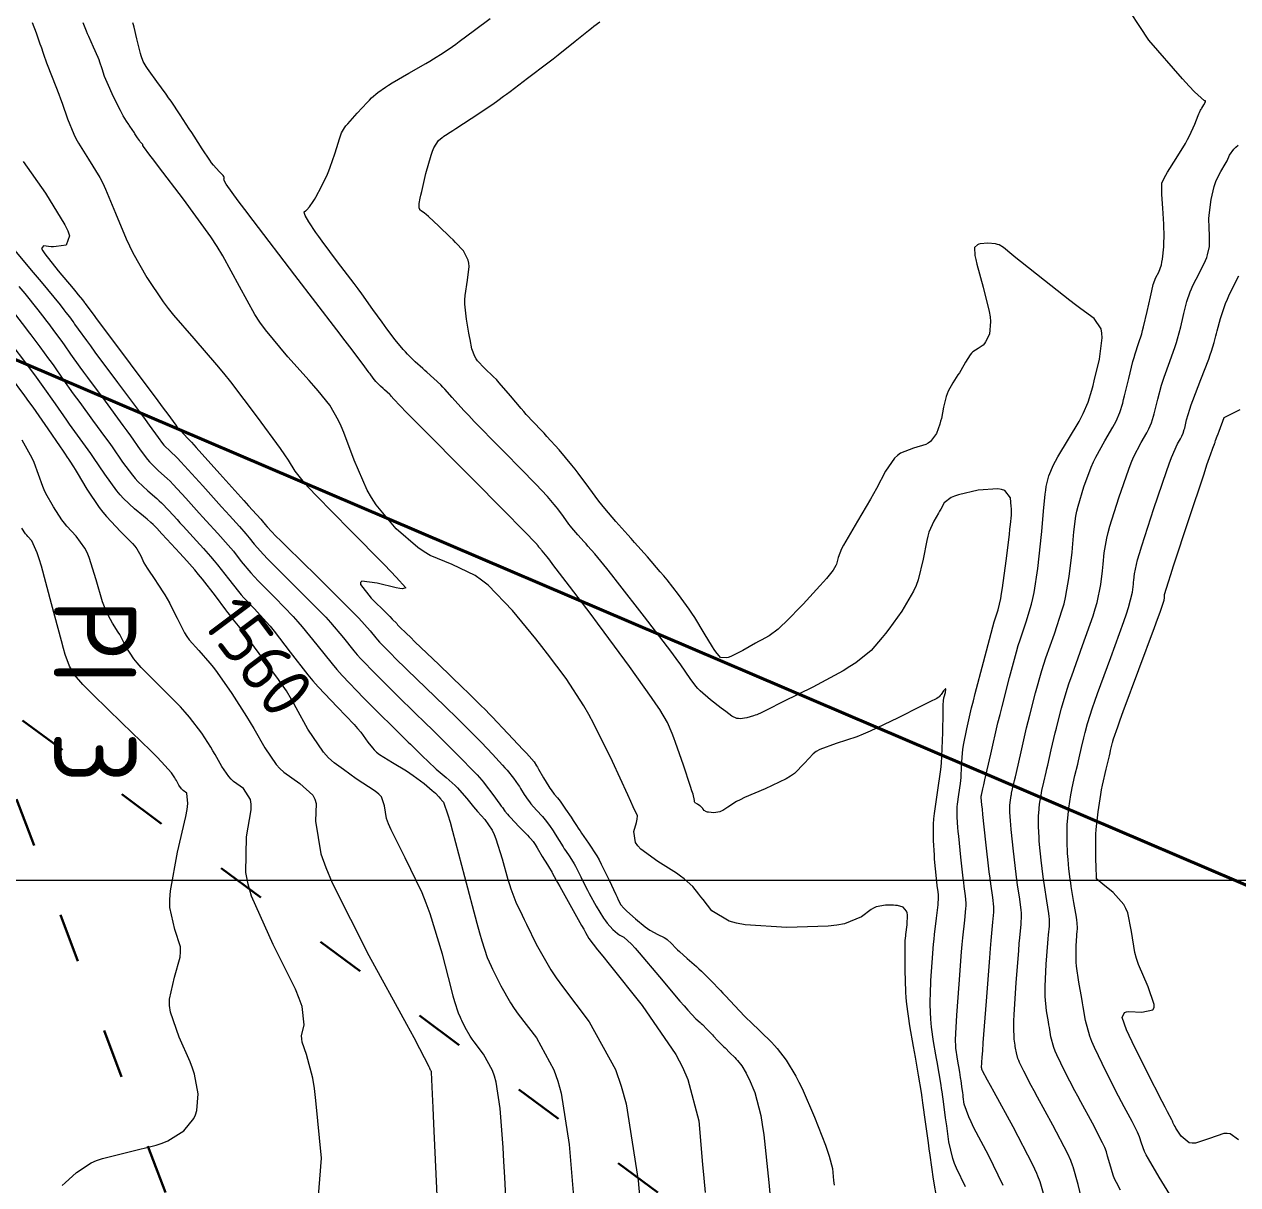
# Model space of a CAD drawing. Header units: millimetres. Extents: x 837475 to 838477, y 1189012 to 1191015.
# Drawn here: x 837530.6 to 837618.9, y 1190391.7 to 1190476.2 of the extents above; entities that cross this region are included whole.
import ezdxf

# ---------------------------------------------------------------- set-up
doc = ezdxf.new("R2010")
doc.units = ezdxf.units.MM
doc.header["$LTSCALE"] = 0.3
doc.linetypes.add('ACAD_ISO03W100', pattern=[30, 12, -18])
doc.layers.add('COORD', color=253, linetype='Continuous', lineweight=20)
doc.layers.add('CORREDORVIA', color=94, linetype='Continuous', lineweight=40)
for name, color, linetype, lineweight, true_color in [('COTAS 10', 7, 'Continuous', 9, 0x6e3e2d), ('COTAS INT', 7, 'Continuous', 5, 0x9fa19f), ('Linea_Tendencia', 7, 'ACAD_ISO03W100', 30, 0xef3939), ('PI', 7, 'Continuous', 50, 0xef3939)]:
    doc.layers.add(name, color=color, linetype=linetype, lineweight=lineweight, true_color=true_color)
doc.styles.get("Standard").update_dxf_attribs({"font": 'isocp2.shx', "bigfont": '@extfont2.shx'})

msp = doc.modelspace()

# ---------------------------------------------------------------- linework, layer by layer
at = {"layer": 'COORD'}
msp.add_line((837476.514, 1190413.872), (838476.514, 1190413.872), dxfattribs=at)
at = {"layer": 'CORREDORVIA'}
msp.add_lwpolyline([(837918.48, 1189883.493), (837925.042, 1189453.383), (837902.497, 1189217.712), (837593.191, 1189234.399), (837666.017, 1189670.117), (837623.316, 1189818.024), (837548.503, 1190011.455), (837506.88, 1190461.595), (837936.282, 1190278.252), (837938.054, 1190355.403), (837933.054, 1190517.446), (837913.685, 1190646.739), (837916.913, 1190801.892), (837910.676, 1191000.965), (838213.029, 1190992.912), (838237.174, 1190821.339), (838237.001, 1190602.875), (838240.031, 1190437.198), (838238.102, 1190145.726), (838184.199, 1189898.277), (837758.842, 1190109.914), (837918.48, 1189883.493)], dxfattribs=at)
at = {"layer": 'COTAS 10'}
for points in [[(837607.529, 1190390.706), (837607.295, 1190391.729), (837606.927, 1190393.019), (837606.911, 1190393.059), (837606.745, 1190393.468), (837606.528, 1190393.957), (837605.453, 1190396.057), (837604.334, 1190398.093), (837604.089, 1190398.543), (837603.873, 1190398.943), (837603.325, 1190399.975), (837603.022, 1190400.609), (837602.959, 1190400.759), (837602.906, 1190400.898), (837602.792, 1190401.305), (837602.733, 1190401.66), (837602.715, 1190401.766), (837602.696, 1190401.875), (837602.621, 1190402.299), (837602.597, 1190403.201), (837602.61, 1190403.613), (837602.632, 1190404.094), (837602.782, 1190406.416), (837602.962, 1190408.76), (837603.003, 1190409.255), (837603.039, 1190409.685), (837603.138, 1190410.68), (837603.168, 1190411.299), (837603.16, 1190411.491), (837603.146, 1190411.691), (837603.04, 1190412.489), (837602.879, 1190413.546), (837602.831, 1190413.91), (837602.781, 1190414.304), (837602.588, 1190415.988), (837602.422, 1190417.569), (837602.389, 1190417.899), (837602.363, 1190418.183), (837602.314, 1190418.82), (837602.314, 1190419.156), (837602.324, 1190419.344), (837602.36, 1190419.689), (837602.413, 1190420.029), (837602.429, 1190420.121), (837602.447, 1190420.212), (837602.518, 1190420.53), (837602.659, 1190421.131), (837602.72, 1190421.4), (837602.792, 1190421.712), (837603.131, 1190423.212), (837603.537, 1190424.959), (837603.65, 1190425.429), (837603.764, 1190425.892), (837604.177, 1190427.512), (837604.642, 1190429.133), (837604.788, 1190429.596), (837604.942, 1190430.066), (837605.56, 1190431.814), (837606.133, 1190433.541), (837606.258, 1190433.997), (837606.368, 1190434.443), (837606.644, 1190435.974), (837606.805, 1190437.365), (837606.842, 1190437.723), (837606.875, 1190438.068), (837606.97, 1190439.217), (837607.127, 1190440.373), (837607.2, 1190440.724), (837607.286, 1190441.088), (837607.701, 1190442.512), (837608.238, 1190443.943), (837608.4, 1190444.311), (837608.567, 1190444.666), (837609.222, 1190445.85), (837609.812, 1190446.837), (837609.94, 1190447.069), (837610.052, 1190447.283), (837610.326, 1190447.908), (837610.53, 1190448.596), (837610.597, 1190448.849), (837610.669, 1190449.13), (837610.968, 1190450.374), (837611.278, 1190451.633), (837611.356, 1190451.922), (837611.432, 1190452.187), (837611.678, 1190452.931), (837611.913, 1190453.642), (837611.981, 1190453.886), (837612.051, 1190454.149), (837612.313, 1190455.27), (837612.546, 1190456.332), (837612.597, 1190456.559), (837612.641, 1190456.756), (837612.755, 1190457.224), (837612.86, 1190457.531), (837612.901, 1190457.626), (837612.946, 1190457.727), (837613.148, 1190458.126), (837613.347, 1190458.668), (837613.389, 1190458.859), (837613.426, 1190459.066), (837613.513, 1190459.961), (837613.536, 1190461.007), (837613.532, 1190461.31), (837613.524, 1190461.618), (837613.458, 1190462.78), (837613.389, 1190463.789), (837613.379, 1190464), (837613.373, 1190464.183), (837613.385, 1190464.599), (837613.566, 1190465.012), (837613.666, 1190465.192), (837613.789, 1190465.4), (837614.414, 1190466.392), (837615.09, 1190467.493), (837615.245, 1190467.77), (837615.387, 1190468.036), (837615.78, 1190468.896), (837616.027, 1190469.527), (837616.076, 1190469.649), (837616.116, 1190469.748), (837616.191, 1190469.912), (837616.242, 1190469.979), (837616.267, 1190470.017), (837616.297, 1190470.063), (837616.445, 1190470.299), (837616.558, 1190470.522), (837616.567, 1190470.56), (837616.564, 1190470.588), (837616.473, 1190470.602), (837615.758, 1190471.245), (837615.363, 1190471.669), (837614.883, 1190472.199), (837612.439, 1190475.003), (837610.425, 1190478.088)], [(837531.166, 1190476.297), (837531.442, 1190475.531), (837531.722, 1190474.745), (837531.779, 1190474.582), (837531.828, 1190474.442), (837531.928, 1190474.134), (837532.059, 1190473.76), (837532.127, 1190473.579), (837532.209, 1190473.365), (837532.619, 1190472.311), (837533.093, 1190471.071), (837533.215, 1190470.74), (837533.333, 1190470.414), (837533.727, 1190469.279), (837534.188, 1190468.159), (837534.348, 1190467.843), (837534.522, 1190467.524), (837535.268, 1190466.348), (837536.077, 1190465.018), (837536.291, 1190464.601), (837536.501, 1190464.163), (837537.223, 1190462.408), (837537.995, 1190460.54), (837538.236, 1190460.03), (837538.49, 1190459.525), (837539.506, 1190457.729), (837540.694, 1190455.969), (837541.057, 1190455.486), (837541.433, 1190455.005), (837542.915, 1190453.286), (837544.583, 1190451.372), (837545.077, 1190450.769), (837545.585, 1190450.134), (837547.536, 1190447.574), (837549.199, 1190445.288), (837549.525, 1190444.825), (837549.794, 1190444.436), (837550.279, 1190443.644), (837550.96, 1190442.796), (837551.352, 1190442.371), (837551.832, 1190441.863), (837554.299, 1190439.345), (837556.771, 1190436.842), (837557.254, 1190436.345), (837557.649, 1190435.933), (837558.347, 1190435.152), (837558.108, 1190435.068), (837557.911, 1190435.095), (837557.658, 1190435.144), (837556.274, 1190435.502), (837555.14, 1190435.638), (837555.044, 1190435.546), (837555.043, 1190435.398), (837555.827, 1190434.396), (837556.965, 1190433.281), (837557.188, 1190433.062), (837557.37, 1190432.881), (837557.691, 1190432.549), (837557.759, 1190432.464), (837557.781, 1190432.439), (837557.805, 1190432.413), (837557.901, 1190432.313), (837558.403, 1190431.827), (837558.682, 1190431.558), (837559.021, 1190431.231), (837560.754, 1190429.563), (837562.509, 1190427.873), (837562.862, 1190427.532), (837563.158, 1190427.246), (837563.748, 1190426.671), (837564.191, 1190426.214), (837564.393, 1190426.003), (837564.631, 1190425.754), (837565.777, 1190424.549), (837566.905, 1190423.353), (837567.131, 1190423.11), (837567.319, 1190422.906), (837567.689, 1190422.487), (837567.871, 1190422.206), (837567.941, 1190422.09), (837568.021, 1190421.956), (837568.381, 1190421.33), (837568.753, 1190420.7), (837568.84, 1190420.564), (837568.921, 1190420.443), (837569.153, 1190420.143), (837569.395, 1190419.856), (837569.481, 1190419.744), (837569.575, 1190419.617), (837569.986, 1190419.04), (837570.383, 1190418.461), (837570.469, 1190418.334), (837570.545, 1190418.22), (837570.733, 1190417.927), (837570.948, 1190417.598), (837571.041, 1190417.461), (837571.148, 1190417.304), (837571.655, 1190416.573), (837572.251, 1190415.636), (837572.414, 1190415.35), (837572.577, 1190415.052), (837573.157, 1190413.877), (837573.635, 1190412.842), (837573.734, 1190412.632), (837573.818, 1190412.455), (837573.998, 1190412.09), (837574.212, 1190411.84), (837574.317, 1190411.736), (837574.442, 1190411.616), (837575.06, 1190411.053), (837575.765, 1190410.478), (837575.945, 1190410.349), (837576.118, 1190410.235), (837576.69, 1190409.932), (837577.165, 1190409.7), (837577.278, 1190409.63), (837577.381, 1190409.557), (837577.687, 1190409.271), (837578.016, 1190408.919), (837578.135, 1190408.805), (837578.266, 1190408.683), (837578.84, 1190408.18), (837579.5, 1190407.597), (837579.686, 1190407.424), (837579.873, 1190407.246), (837580.557, 1190406.563), (837581.246, 1190405.846), (837581.435, 1190405.646), (837581.625, 1190405.446), (837582.304, 1190404.721), (837583.006, 1190403.99), (837583.209, 1190403.787), (837583.417, 1190403.583), (837584.199, 1190402.842), (837584.973, 1190402.074), (837585.175, 1190401.853), (837585.373, 1190401.628), (837586.043, 1190400.783), (837586.745, 1190399.615), (837586.963, 1190399.187), (837587.191, 1190398.712), (837588.097, 1190396.616), (837588.888, 1190394.587), (837589.043, 1190394.155), (837589.17, 1190393.779), (837589.397, 1190392.889), (837589.488, 1190392.029), (837589.529, 1190391.671)], [(837565.795, 1190387.267), (837565.551, 1190392.263), (837565.488, 1190393.4), (837565.427, 1190394.431), (837565.224, 1190397.267), (837564.922, 1190399.175), (837564.798, 1190399.622), (837564.657, 1190400.033), (837564.004, 1190401.221), (837563.334, 1190402.099), (837563.183, 1190402.314), (837563.047, 1190402.518), (837562.68, 1190403.152), (837562.439, 1190403.652), (837562.382, 1190403.77), (837562.33, 1190403.879), (837562.18, 1190404.203), (837561.927, 1190405.022), (837561.81, 1190405.443), (837561.673, 1190405.949), (837561.012, 1190408.481), (837560.116, 1190411.433), (837559.832, 1190412.203), (837559.531, 1190412.954), (837558.314, 1190415.496), (837557.281, 1190417.543), (837557.096, 1190417.982), (837556.955, 1190418.366), (837556.811, 1190419.287), (837556.581, 1190419.929), (837556.386, 1190420.136), (837556.133, 1190420.356), (837554.744, 1190421.256), (837553.816, 1190421.92), (837553.131, 1190422.409), (837552.737, 1190422.787), (837552.366, 1190423.191), (837551.218, 1190424.866), (837550.372, 1190426.414), (837550.191, 1190426.738), (837550.034, 1190427.017), (837549.661, 1190427.647), (837549.224, 1190428.269), (837549.026, 1190428.542), (837548.795, 1190428.859), (837547.683, 1190430.372), (837546.589, 1190431.844), (837546.369, 1190432.136), (837546.185, 1190432.377), (837545.82, 1190432.832), (837545.538, 1190433.175), (837545.406, 1190433.346), (837545.251, 1190433.55), (837544.499, 1190434.563), (837543.552, 1190435.789), (837543.275, 1190436.128), (837542.991, 1190436.466), (837542.414, 1190437.118), (837541.911, 1190437.686), (837540.971, 1190438.703), (837540.607, 1190439.093), (837540.236, 1190439.486), (837540.054, 1190439.667), (837540.007, 1190439.714), (837539.96, 1190439.759), (837539.802, 1190439.907), (837539.527, 1190440.142), (837539.407, 1190440.241), (837539.268, 1190440.355), (837538.607, 1190440.89), (837537.798, 1190441.662), (837537.566, 1190441.925), (837537.33, 1190442.209), (837536.446, 1190443.413), (837535.618, 1190444.626), (837535.416, 1190444.916), (837535.227, 1190445.185), (837534.643, 1190445.992), (837534.061, 1190446.793), (837533.872, 1190447.059), (837533.671, 1190447.344), (837532.847, 1190448.535), (837531.959, 1190449.808), (837531.718, 1190450.145), (837531.48, 1190450.475), (837530.635, 1190451.614), (837529.775, 1190452.744)]]:
    msp.add_lwpolyline(points, dxfattribs=at)
at = {"layer": 'COTAS INT'}
for points in [[(837597.022, 1190390.571), (837596.764, 1190392.116), (837596.515, 1190393.861), (837596.451, 1190394.317), (837596.39, 1190394.763), (837596.188, 1190396.277), (837595.995, 1190397.677), (837595.94, 1190398.051), (837595.884, 1190398.418), (837595.675, 1190399.693), (837595.447, 1190400.995), (837595.379, 1190401.379), (837595.309, 1190401.773), (837595.04, 1190403.281), (837594.814, 1190404.861), (837594.771, 1190405.301), (837594.737, 1190405.741), (837594.686, 1190407.338), (837594.691, 1190408.638), (837594.692, 1190408.891), (837594.694, 1190409.098), (837594.698, 1190409.459), (837594.724, 1190409.676), (837594.738, 1190409.791), (837594.756, 1190409.93), (837594.847, 1190410.635), (837594.868, 1190411.355), (837594.843, 1190411.504), (837594.803, 1190411.632), (837594.546, 1190411.913), (837594.137, 1190412.021), (837594.002, 1190412.041), (837593.858, 1190412.055), (837593.257, 1190412.068), (837592.589, 1190411.926), (837592.402, 1190411.843), (837592.214, 1190411.74), (837591.528, 1190411.211), (837590.272, 1190410.693), (837589.724, 1190410.598), (837589.089, 1190410.523), (837586.075, 1190410.427), (837583.06, 1190410.637), (837582.425, 1190410.756), (837581.877, 1190410.901), (837580.619, 1190411.641), (837579.986, 1190412.468), (837579.832, 1190412.667), (837579.687, 1190412.852), (837579.24, 1190413.416), (837578.614, 1190413.984), (837578.356, 1190414.173), (837578.062, 1190414.376), (837576.695, 1190415.224), (837575.451, 1190416.131), (837575.234, 1190416.371), (837575.073, 1190416.606), (837574.952, 1190417.417), (837575.138, 1190418.066), (837575.17, 1190418.199), (837575.194, 1190418.312), (837575.211, 1190418.552), (837574.91, 1190419.225), (837574.734, 1190419.611), (837574.517, 1190420.083), (837573.398, 1190422.51), (837572.04, 1190425.256), (837571.673, 1190425.928), (837571.31, 1190426.563), (837570.03, 1190428.541), (837568.667, 1190430.356), (837568.251, 1190430.888), (837567.818, 1190431.433), (837566.115, 1190433.51), (837564.341, 1190435.335), (837563.863, 1190435.721), (837563.391, 1190436.056), (837561.736, 1190436.838), (837560.124, 1190437.509), (837559.68, 1190437.775), (837559.236, 1190438.075), (837557.641, 1190439.447), (837556.207, 1190441.185), (837555.865, 1190441.716), (837555.547, 1190442.269), (837554.597, 1190444.443), (837553.841, 1190446.465), (837553.645, 1190446.922), (837553.454, 1190447.333), (837552.813, 1190448.444), (837551.977, 1190449.482), (837551.663, 1190449.847), (837551.314, 1190450.245), (837549.756, 1190451.964), (837548.13, 1190453.927), (837547.737, 1190454.48), (837547.37, 1190455.036), (837546.252, 1190457.079), (837545.047, 1190459.313), (837544.624, 1190459.99), (837544.162, 1190460.693), (837542.173, 1190463.445), (837540.363, 1190465.807), (837540.013, 1190466.264), (837539.73, 1190466.636), (837539.255, 1190467.27), (837539.223, 1190467.333), (837539.218, 1190467.346), (837539.216, 1190467.356), (837539.224, 1190467.375), (837539.222, 1190467.397), (837539.214, 1190467.409), (837539.202, 1190467.423), (837539.132, 1190467.495), (837539.029, 1190467.611), (837538.998, 1190467.652), (837538.964, 1190467.698), (837538.831, 1190467.897), (837538.642, 1190468.194), (837538.599, 1190468.26), (837538.438, 1190468.505), (837538.274, 1190468.748), (837538.229, 1190468.813), (837538.183, 1190468.878), (837538.02, 1190469.102), (837537.778, 1190469.509), (837537.684, 1190469.688), (837537.577, 1190469.896), (837537.089, 1190470.889), (837536.616, 1190471.918), (837536.517, 1190472.15), (837536.433, 1190472.358), (837536.246, 1190472.919), (837536.094, 1190473.41), (837536.031, 1190473.575), (837535.96, 1190473.752), (837535.627, 1190474.496), (837535.272, 1190475.271), (837535.186, 1190475.467), (837535.106, 1190475.655), (837534.862, 1190476.268)], [(837599.078, 1190391.562), (837598.431, 1190392.905), (837598.292, 1190393.264), (837598.172, 1190393.617), (837597.884, 1190394.844), (837597.721, 1190395.985), (837597.679, 1190396.284), (837597.639, 1190396.575), (837597.507, 1190397.565), (837597.381, 1190398.481), (837597.345, 1190398.725), (837597.308, 1190398.966), (837597.172, 1190399.8), (837597.023, 1190400.651), (837596.978, 1190400.902), (837596.932, 1190401.16), (837596.756, 1190402.146), (837596.608, 1190403.179), (837596.58, 1190403.467), (837596.558, 1190403.755), (837596.525, 1190404.799), (837596.547, 1190405.91), (837596.561, 1190406.24), (837596.577, 1190406.58), (837596.659, 1190407.889), (837596.77, 1190409.218), (837596.804, 1190409.571), (837596.84, 1190409.916), (837596.98, 1190411.109), (837597.092, 1190412.074), (837597.111, 1190412.277), (837597.123, 1190412.451), (837597.123, 1190412.844), (837597.075, 1190413.185), (837597.057, 1190413.326), (837597.038, 1190413.486), (837596.955, 1190414.234), (837596.866, 1190415.155), (837596.843, 1190415.425), (837596.822, 1190415.702), (837596.751, 1190416.755), (837596.758, 1190417.959), (837596.785, 1190418.33), (837596.822, 1190418.718), (837597.049, 1190420.256), (837597.29, 1190421.929), (837597.338, 1190422.401), (837597.376, 1190422.877), (837597.444, 1190424.632), (837597.457, 1190426.075), (837597.46, 1190426.355), (837597.464, 1190426.583), (837597.476, 1190426.976), (837597.506, 1190427.096), (837597.52, 1190427.151), (837597.537, 1190427.217), (837597.621, 1190427.535), (837597.661, 1190427.785), (837597.651, 1190427.807), (837597.631, 1190427.809), (837597.484, 1190427.645), (837597.31, 1190427.4), (837597.274, 1190427.35), (837597.244, 1190427.308), (837597.177, 1190427.222), (837597.129, 1190427.183), (837597.111, 1190427.171), (837597.09, 1190427.158), (837596.994, 1190427.107), (837596.487, 1190426.851), (837596.207, 1190426.709), (837595.866, 1190426.536), (837594.128, 1190425.655), (837592.147, 1190424.715), (837591.652, 1190424.505), (837591.18, 1190424.316), (837589.672, 1190423.815), (837588.493, 1190423.378), (837588.229, 1190423.23), (837587.992, 1190423.07), (837587.365, 1190422.395), (837586.653, 1190421.65), (837586.363, 1190421.446), (837586.033, 1190421.244), (837584.507, 1190420.522), (837583.002, 1190419.883), (837582.685, 1190419.734), (837582.411, 1190419.596), (837581.786, 1190419.195), (837581.421, 1190418.935), (837581.313, 1190418.886), (837581.201, 1190418.847), (837580.769, 1190418.788), (837580.388, 1190418.814), (837580.307, 1190418.829), (837580.238, 1190418.848), (837580.078, 1190418.941), (837579.998, 1190419.046), (837579.979, 1190419.071), (837579.96, 1190419.095), (837579.904, 1190419.166), (837579.824, 1190419.238), (837579.792, 1190419.262), (837579.755, 1190419.288), (837579.581, 1190419.395), (837579.424, 1190419.51), (837579.396, 1190419.54), (837579.376, 1190419.57), (837579.361, 1190419.673), (837579.256, 1190420.127), (837579.179, 1190420.379), (837579.082, 1190420.685), (837578.557, 1190422.245), (837577.979, 1190423.886), (837577.848, 1190424.244), (837577.73, 1190424.56), (837577.408, 1190425.353), (837576.837, 1190426.292), (837576.562, 1190426.7), (837576.236, 1190427.173), (837574.638, 1190429.415), (837572.795, 1190431.934), (837572.315, 1190432.581), (837571.848, 1190433.205), (837570.273, 1190435.279), (837569.062, 1190436.848), (837568.825, 1190437.154), (837568.631, 1190437.404), (837568.283, 1190437.845), (837568.216, 1190437.922), (837568.18, 1190437.962), (837568.118, 1190438.031), (837568.06, 1190438.098), (837568.044, 1190438.118), (837568.029, 1190438.137), (837567.976, 1190438.209), (837567.921, 1190438.284), (837567.905, 1190438.305), (837567.888, 1190438.326), (837567.82, 1190438.405), (837566.997, 1190439.242), (837566.503, 1190439.741), (837565.894, 1190440.356), (837562.734, 1190443.544), (837559.549, 1190446.762), (837558.924, 1190447.396), (837558.411, 1190447.92), (837557.489, 1190448.882), (837557.295, 1190449.105), (837557.242, 1190449.161), (837557.189, 1190449.216), (837556.999, 1190449.393), (837556.808, 1190449.559), (837556.7, 1190449.655), (837556.501, 1190449.834), (837556.297, 1190450.035), (837556.239, 1190450.097), (837556.181, 1190450.162), (837555.969, 1190450.42), (837555.747, 1190450.714), (837555.683, 1190450.801), (837555.617, 1190450.89), (837555.372, 1190451.235), (837554.437, 1190452.479), (837553.937, 1190453.135), (837553.332, 1190453.926), (837550.276, 1190457.912), (837547.234, 1190461.888), (837546.638, 1190462.674), (837546.149, 1190463.324), (837545.27, 1190464.531), (837545.139, 1190464.789), (837545.121, 1190464.84), (837545.111, 1190464.882), (837545.143, 1190464.962), (837545.137, 1190465.05), (837545.103, 1190465.097), (837545.055, 1190465.156), (837544.768, 1190465.45), (837544.351, 1190465.921), (837544.221, 1190466.091), (837544.085, 1190466.277), (837543.542, 1190467.089), (837542.942, 1190468.03), (837542.77, 1190468.297), (837542.595, 1190468.567), (837541.941, 1190469.566), (837541.271, 1190470.558), (837541.086, 1190470.824), (837540.901, 1190471.086), (837540.236, 1190472.001), (837539.678, 1190472.768), (837539.561, 1190472.936), (837539.46, 1190473.086), (837539.23, 1190473.468), (837539.085, 1190473.874), (837539.037, 1190474.039), (837538.986, 1190474.227), (837538.774, 1190475.095), (837538.572, 1190475.943), (837538.526, 1190476.119), (837538.486, 1190476.269)], [(837601.84, 1190391.656), (837600.757, 1190393.868), (837599.702, 1190395.86), (837599.494, 1190396.289), (837599.322, 1190396.663), (837599.003, 1190397.572), (837598.927, 1190398.109), (837598.907, 1190398.25), (837598.888, 1190398.387), (837598.826, 1190398.854), (837598.767, 1190399.285), (837598.75, 1190399.4), (837598.732, 1190399.513), (837598.668, 1190399.906), (837598.598, 1190400.306), (837598.577, 1190400.425), (837598.556, 1190400.546), (837598.473, 1190401.01), (837598.403, 1190401.497), (837598.39, 1190401.632), (837598.379, 1190401.768), (837598.364, 1190402.26), (837598.404, 1190403.182), (837598.429, 1190403.59), (837598.459, 1190404.063), (837598.62, 1190406.319), (837598.805, 1190408.666), (837598.85, 1190409.196), (837598.894, 1190409.674), (837599.033, 1190410.966), (837599.117, 1190411.816), (837599.127, 1190412.015), (837599.131, 1190412.198), (837599.095, 1190412.726), (837598.998, 1190413.416), (837598.962, 1190413.701), (837598.924, 1190414.026), (837598.754, 1190415.541), (837598.594, 1190417.073), (837598.561, 1190417.41), (837598.532, 1190417.709), (837598.47, 1190418.472), (837598.473, 1190419.039), (837598.486, 1190419.214), (837598.504, 1190419.396), (837598.61, 1190420.121), (837598.724, 1190420.908), (837598.746, 1190421.131), (837598.764, 1190421.355), (837598.797, 1190422.181), (837598.858, 1190423.107), (837598.895, 1190423.394), (837598.94, 1190423.694), (837599.174, 1190424.891), (837599.536, 1190426.415), (837599.662, 1190426.923), (837599.8, 1190427.467), (837600.389, 1190429.742), (837600.955, 1190431.857), (837601.078, 1190432.301), (837601.186, 1190432.683), (837601.457, 1190433.553), (837601.654, 1190434.385), (837601.716, 1190434.744), (837601.782, 1190435.159), (837602.046, 1190437.12), (837602.281, 1190439.042), (837602.327, 1190439.432), (837602.365, 1190439.76), (837602.436, 1190440.431), (837602.435, 1190440.79), (837602.427, 1190440.921), (837602.417, 1190441.066), (837602.353, 1190441.706), (837601.944, 1190442.234), (837601.716, 1190442.309), (837601.438, 1190442.353), (837600.02, 1190442.252), (837598.578, 1190441.927), (837598.285, 1190441.829), (837598.038, 1190441.728), (837597.529, 1190441.334), (837597.287, 1190440.876), (837597.208, 1190440.735), (837597.123, 1190440.587), (837596.776, 1190440.001), (837596.427, 1190439.197), (837596.342, 1190438.912), (837596.263, 1190438.6), (837596.017, 1190437.246), (837595.65, 1190435.735), (837595.493, 1190435.323), (837595.313, 1190434.914), (837594.461, 1190433.459), (837593.505, 1190432.146), (837593.258, 1190431.826), (837593.019, 1190431.525), (837592.22, 1190430.595), (837591.113, 1190429.696), (837590.681, 1190429.414), (837590.193, 1190429.118), (837587.977, 1190427.931), (837585.841, 1190426.869), (837585.405, 1190426.651), (837585.037, 1190426.468), (837584.265, 1190426.081), (837583.894, 1190425.918), (837583.778, 1190425.875), (837583.656, 1190425.833), (837583.167, 1190425.687), (837582.679, 1190425.622), (837582.557, 1190425.63), (837582.441, 1190425.649), (837582.07, 1190425.815), (837581.633, 1190426.143), (837581.475, 1190426.265), (837581.301, 1190426.401), (837580.539, 1190427.007), (837579.784, 1190427.666), (837579.615, 1190427.837), (837579.462, 1190428.002), (837579.056, 1190428.554), (837578.366, 1190429.558), (837578.035, 1190430.007), (837577.644, 1190430.532), (837575.727, 1190433.044), (837573.766, 1190435.571), (837573.347, 1190436.103), (837572.982, 1190436.564), (837572.112, 1190437.623), (837571.607, 1190438.191), (837571.473, 1190438.342), (837571.34, 1190438.491), (837570.879, 1190439.003), (837570.446, 1190439.508), (837570.33, 1190439.651), (837570.217, 1190439.796), (837569.823, 1190440.333), (837569.414, 1190440.89), (837569.29, 1190441.048), (837569.162, 1190441.207), (837568.662, 1190441.794), (837567.808, 1190442.706), (837567.457, 1190443.07), (837567.057, 1190443.481), (837565.196, 1190445.37), (837563.334, 1190447.268), (837562.933, 1190447.685), (837562.582, 1190448.056), (837561.728, 1190449.007), (837561.201, 1190449.613), (837561.056, 1190449.767), (837560.912, 1190449.915), (837560.395, 1190450.397), (837559.874, 1190450.851), (837559.727, 1190450.98), (837559.58, 1190451.111), (837559.037, 1190451.598), (837558.481, 1190452.147), (837558.324, 1190452.316), (837558.166, 1190452.493), (837557.588, 1190453.197), (837556.982, 1190453.996), (837556.808, 1190454.233), (837556.63, 1190454.477), (837555.961, 1190455.416), (837555.148, 1190456.546), (837554.878, 1190456.91), (837554.59, 1190457.297), (837553.388, 1190458.878), (837552.259, 1190460.376), (837552.016, 1190460.709), (837551.803, 1190461.008), (837551.285, 1190461.792), (837551.039, 1190462.241), (837550.998, 1190462.328), (837550.969, 1190462.399), (837550.959, 1190462.521), (837551.058, 1190462.588), (837551.096, 1190462.623), (837551.14, 1190462.667), (837551.339, 1190462.886), (837551.614, 1190463.274), (837551.706, 1190463.423), (837551.804, 1190463.591), (837552.216, 1190464.348), (837552.642, 1190465.247), (837552.749, 1190465.504), (837552.852, 1190465.764), (837553.185, 1190466.735), (837553.442, 1190467.576), (837553.497, 1190467.754), (837553.545, 1190467.909), (837553.662, 1190468.274), (837553.882, 1190468.621), (837553.995, 1190468.765), (837554.13, 1190468.929), (837554.809, 1190469.696), (837555.542, 1190470.476), (837555.712, 1190470.65), (837555.867, 1190470.805), (837556.308, 1190471.21), (837556.865, 1190471.597), (837557.094, 1190471.74), (837557.356, 1190471.899), (837558.569, 1190472.603), (837559.819, 1190473.319), (837560.103, 1190473.486), (837560.361, 1190473.64), (837561.069, 1190474.08), (837561.745, 1190474.547), (837561.982, 1190474.717), (837562.241, 1190474.906), (837563.359, 1190475.734), (837564.492, 1190476.585)], [(837604.997, 1190390.229), (837604.512, 1190391.929), (837604.353, 1190392.323), (837604.272, 1190392.522), (837603.985, 1190393.167), (837602.568, 1190395.935), (837601.18, 1190398.451), (837600.912, 1190398.937), (837600.695, 1190399.332), (837600.329, 1190399.997), (837600.299, 1190400.06), (837600.293, 1190400.075), (837600.288, 1190400.089), (837600.277, 1190400.129), (837600.271, 1190400.164), (837600.267, 1190400.186), (837600.26, 1190400.228), (837600.308, 1190400.997), (837600.341, 1190401.467), (837600.383, 1190402.047), (837600.605, 1190405.07), (837600.848, 1190408.233), (837600.903, 1190408.901), (837600.952, 1190409.48), (837601.085, 1190410.823), (837601.142, 1190411.557), (837601.144, 1190411.753), (837601.139, 1190411.944), (837601.067, 1190412.607), (837600.924, 1190413.614), (837600.873, 1190414.022), (837600.818, 1190414.487), (837600.577, 1190416.633), (837600.359, 1190418.66), (837600.317, 1190419.049), (837600.283, 1190419.365), (837600.229, 1190419.883), (837600.229, 1190419.916), (837600.23, 1190419.926), (837600.23, 1190419.935), (837600.234, 1190419.969), (837600.239, 1190420.003), (837600.241, 1190420.012), (837600.242, 1190420.021), (837600.25, 1190420.053), (837600.358, 1190420.531), (837600.424, 1190420.822), (837600.505, 1190421.182), (837600.927, 1190423.052), (837601.453, 1190425.318), (837601.6, 1190425.926), (837601.747, 1190426.526), (837602.283, 1190428.627), (837602.798, 1190430.495), (837602.933, 1190430.949), (837603.064, 1190431.375), (837603.508, 1190432.684), (837603.893, 1190433.963), (837603.987, 1190434.37), (837604.075, 1190434.801), (837604.345, 1190436.547), (837604.552, 1190438.343), (837604.6, 1190438.805), (837604.644, 1190439.251), (837604.766, 1190440.735), (837604.884, 1190441.971), (837604.924, 1190442.262), (837604.968, 1190442.53), (837605.156, 1190443.311), (837605.501, 1190444.104), (837605.645, 1190444.379), (837605.81, 1190444.679), (837606.578, 1190445.963), (837607.35, 1190447.253), (837607.516, 1190447.557), (837607.663, 1190447.837), (837608.022, 1190448.653), (837608.285, 1190449.54), (837608.372, 1190449.865), (837608.464, 1190450.224), (837608.844, 1190451.805), (837609.04, 1190453.353), (837609.016, 1190453.691), (837608.958, 1190453.99), (837608.465, 1190454.742), (837607.475, 1190455.468), (837607.104, 1190455.75), (837606.691, 1190456.068), (837604.849, 1190457.507), (837603.101, 1190458.894), (837602.747, 1190459.178), (837602.449, 1190459.419), (837601.844, 1190459.928), (837601.527, 1190460.113), (837601.41, 1190460.149), (837601.281, 1190460.178), (837600.71, 1190460.229), (837600.165, 1190460.189), (837600.052, 1190460.16), (837599.956, 1190460.124), (837599.744, 1190459.93), (837599.779, 1190459.338), (837599.838, 1190459.051), (837599.918, 1190458.71), (837600.384, 1190457.032), (837600.821, 1190455.273), (837600.883, 1190454.881), (837600.919, 1190454.529), (837600.833, 1190453.603), (837600.551, 1190453.044), (837600.464, 1190452.925), (837600.371, 1190452.821), (837600.002, 1190452.574), (837599.619, 1190452.333), (837599.517, 1190452.233), (837599.418, 1190452.118), (837599.077, 1190451.583), (837598.739, 1190450.969), (837598.641, 1190450.804), (837598.541, 1190450.642), (837598.168, 1190450.077), (837597.831, 1190449.47), (837597.755, 1190449.281), (837597.686, 1190449.083), (837597.497, 1190448.294), (837597.331, 1190447.484), (837597.276, 1190447.273), (837597.217, 1190447.067), (837596.97, 1190446.374), (837596.55, 1190445.812), (837596.381, 1190445.69), (837596.19, 1190445.581), (837595.308, 1190445.309), (837594.369, 1190444.943), (837594.141, 1190444.776), (837593.927, 1190444.58), (837593.269, 1190443.633), (837592.609, 1190442.387), (837592.393, 1190442.003), (837592.164, 1190441.6), (837591.216, 1190440.004), (837590.37, 1190438.557), (837590.204, 1190438.249), (837590.067, 1190437.981), (837589.822, 1190437.348), (837589.733, 1190436.981), (837589.695, 1190436.881), (837589.652, 1190436.782), (837589.445, 1190436.429), (837588.962, 1190435.84), (837588.744, 1190435.592), (837588.489, 1190435.307), (837587.262, 1190433.968), (837585.991, 1190432.653), (837585.708, 1190432.381), (837585.455, 1190432.15), (837584.79, 1190431.653), (837584.211, 1190431.348), (837584.012, 1190431.238), (837583.798, 1190431.118), (837582.884, 1190430.593), (837582.012, 1190430.153), (837581.824, 1190430.087), (837581.659, 1190430.045), (837581.254, 1190430.092), (837580.918, 1190430.486), (837580.797, 1190430.662), (837580.663, 1190430.867), (837580.075, 1190431.851), (837579.381, 1190432.998), (837579.18, 1190433.306), (837578.974, 1190433.61), (837578.199, 1190434.676), (837577.366, 1190435.725), (837577.123, 1190436.02), (837576.876, 1190436.316), (837575.941, 1190437.4), (837574.999, 1190438.461), (837574.748, 1190438.742), (837574.5, 1190439.019), (837573.641, 1190439.975), (837572.832, 1190440.917), (837572.616, 1190441.185), (837572.404, 1190441.455), (837571.67, 1190442.457), (837570.906, 1190443.496), (837570.675, 1190443.79), (837570.436, 1190444.087), (837569.503, 1190445.184), (837568.619, 1190446.17), (837568.411, 1190446.398), (837568.219, 1190446.607), (837567.658, 1190447.196), (837567.12, 1190447.774), (837566.943, 1190447.975), (837566.753, 1190448.193), (837565.967, 1190449.132), (837565.152, 1190450.082), (837564.944, 1190450.309), (837564.744, 1190450.519), (837564.088, 1190451.145), (837563.578, 1190451.677), (837563.471, 1190451.829), (837563.378, 1190451.981), (837563.166, 1190452.546), (837563.034, 1190453.226), (837562.991, 1190453.451), (837562.946, 1190453.692), (837562.762, 1190454.695), (837562.652, 1190455.805), (837562.654, 1190456.113), (837562.67, 1190456.421), (837562.843, 1190457.538), (837562.96, 1190458.545), (837562.94, 1190458.785), (837562.897, 1190459.007), (837562.554, 1190459.667), (837561.978, 1190460.279), (837561.789, 1190460.471), (837561.587, 1190460.673), (837560.751, 1190461.481), (837559.994, 1190462.182), (837559.843, 1190462.317), (837559.716, 1190462.425), (837559.468, 1190462.6), (837559.396, 1190462.634), (837559.38, 1190462.654), (837559.366, 1190462.677), (837559.331, 1190462.799), (837559.316, 1190462.939), (837559.314, 1190462.974), (837559.313, 1190463.008), (837559.32, 1190463.119), (837559.405, 1190463.515), (837559.454, 1190463.729), (837559.514, 1190463.988), (837559.822, 1190465.301), (837560.192, 1190466.646), (837560.291, 1190466.926), (837560.388, 1190467.166), (837560.727, 1190467.698), (837561.007, 1190467.923), (837561.067, 1190467.97), (837561.12, 1190468.011), (837561.249, 1190468.1), (837561.584, 1190468.315), (837561.767, 1190468.434), (837561.989, 1190468.579), (837563.116, 1190469.317), (837564.254, 1190470.068), (837564.483, 1190470.22), (837564.675, 1190470.348), (837565.058, 1190470.61), (837565.474, 1190470.924), (837565.687, 1190471.085), (837565.942, 1190471.278), (837567.217, 1190472.24), (837568.69, 1190473.365), (837569.071, 1190473.661), (837569.439, 1190473.949), (837570.671, 1190474.933), (837571.651, 1190475.721), (837571.861, 1190475.887), (837572.044, 1190476.029), (837572.482, 1190476.354)], [(837610.378, 1190391.32), (837610.069, 1190391.868), (837609.936, 1190392.15), (837609.824, 1190392.415), (837609.593, 1190393.229), (837609.435, 1190393.786), (837609.342, 1190394.108), (837609.218, 1190394.415), (837609.07, 1190394.748), (837608.337, 1190396.179), (837607.488, 1190397.736), (837607.266, 1190398.149), (837607.05, 1190398.554), (837606.32, 1190399.952), (837605.744, 1190401.158), (837605.625, 1190401.443), (837605.524, 1190401.707), (837605.307, 1190402.48), (837605.196, 1190403.155), (837605.161, 1190403.357), (837605.125, 1190403.565), (837604.983, 1190404.37), (837604.886, 1190405.405), (837604.88, 1190405.758), (837604.881, 1190406.141), (837604.959, 1190407.761), (837605.077, 1190409.287), (837605.103, 1190409.61), (837605.127, 1190409.889), (837605.191, 1190410.537), (837605.193, 1190411.04), (837605.177, 1190411.228), (837605.154, 1190411.438), (837605.012, 1190412.37), (837604.834, 1190413.477), (837604.789, 1190413.797), (837604.745, 1190414.122), (837604.599, 1190415.343), (837604.485, 1190416.478), (837604.462, 1190416.75), (837604.442, 1190417.002), (837604.399, 1190417.757), (837604.399, 1190418.395), (837604.407, 1190418.574), (837604.418, 1190418.753), (837604.486, 1190419.408), (837604.586, 1190420.055), (837604.618, 1190420.23), (837604.652, 1190420.402), (837604.786, 1190421.008), (837604.959, 1190421.731), (837605.017, 1190421.977), (837605.078, 1190422.243), (837605.335, 1190423.371), (837605.621, 1190424.601), (837605.701, 1190424.931), (837605.781, 1190425.257), (837606.071, 1190426.398), (837606.485, 1190427.771), (837606.643, 1190428.244), (837606.819, 1190428.757), (837607.612, 1190430.945), (837608.372, 1190433.119), (837608.529, 1190433.623), (837608.661, 1190434.085), (837608.943, 1190435.402), (837609.057, 1190436.387), (837609.083, 1190436.64), (837609.107, 1190436.885), (837609.174, 1190437.699), (837609.371, 1190438.776), (837609.476, 1190439.187), (837609.603, 1190439.646), (837610.247, 1190441.713), (837610.974, 1190443.781), (837611.154, 1190444.242), (837611.325, 1190444.654), (837611.865, 1190445.736), (837612.275, 1190446.421), (837612.363, 1190446.582), (837612.441, 1190446.73), (837612.631, 1190447.163), (837612.772, 1190447.64), (837612.819, 1190447.816), (837612.869, 1190448.011), (837613.076, 1190448.873), (837613.349, 1190449.895), (837613.441, 1190450.191), (837613.539, 1190450.491), (837613.95, 1190451.623), (837614.351, 1190452.718), (837614.443, 1190452.996), (837614.526, 1190453.264), (837614.755, 1190454.137), (837614.928, 1190454.908), (837614.976, 1190455.111), (837615.024, 1190455.309), (837615.198, 1190455.984), (837615.444, 1190456.698), (837615.537, 1190456.92), (837615.642, 1190457.152), (837616.113, 1190458.081), (837616.556, 1190458.979), (837616.642, 1190459.192), (837616.713, 1190459.391), (837616.84, 1190459.981), (837616.851, 1190460.491), (837616.849, 1190460.638), (837616.845, 1190460.788), (837616.813, 1190461.354), (837616.809, 1190462.026), (837616.824, 1190462.243), (837616.845, 1190462.474), (837616.975, 1190463.418), (837617.185, 1190464.358), (837617.257, 1190464.586), (837617.334, 1190464.799), (837617.661, 1190465.451), (837617.983, 1190465.974), (837618.056, 1190466.106), (837618.123, 1190466.232), (837618.31, 1190466.641), (837618.618, 1190467.074), (837618.761, 1190467.216), (837618.929, 1190467.368)], [(837530.511, 1190466.188), (837532.117, 1190463.864), (837533.546, 1190461.578), (837533.751, 1190461.128), (837533.873, 1190460.758), (837533.626, 1190460.083), (837532.897, 1190459.983), (837532.715, 1190459.975), (837532.541, 1190459.976), (837531.987, 1190460.052), (837531.846, 1190459.85), (837531.934, 1190459.676), (837532.077, 1190459.451), (837533.049, 1190458.212), (837534.13, 1190456.934), (837534.341, 1190456.684), (837534.513, 1190456.479), (837534.817, 1190456.115), (837534.868, 1190456.048), (837534.896, 1190456.012), (837534.942, 1190455.951), (837534.988, 1190455.889), (837535.001, 1190455.871), (837535.014, 1190455.852), (837535.063, 1190455.783), (837535.586, 1190455.077), (837535.899, 1190454.657), (837536.285, 1190454.14), (837538.284, 1190451.462), (837540.3, 1190448.76), (837540.696, 1190448.228), (837541.021, 1190447.789), (837541.612, 1190446.983), (837541.744, 1190446.805), (837541.781, 1190446.762), (837541.817, 1190446.721), (837541.95, 1190446.597), (837542.47, 1190446.05), (837542.751, 1190445.743), (837543.092, 1190445.368), (837544.816, 1190443.452), (837546.557, 1190441.511), (837546.909, 1190441.119), (837547.203, 1190440.792), (837547.794, 1190440.138), (837548, 1190439.907), (837548.052, 1190439.846), (837548.101, 1190439.786), (837548.26, 1190439.583), (837548.9, 1190438.914), (837549.253, 1190438.561), (837549.683, 1190438.136), (837551.867, 1190435.994), (837554.094, 1190433.795), (837554.55, 1190433.334), (837554.936, 1190432.936), (837555.75, 1190432.032), (837556.166, 1190431.513), (837556.301, 1190431.358), (837556.445, 1190431.199), (837557.034, 1190430.585), (837557.854, 1190429.777), (837558.143, 1190429.495), (837558.458, 1190429.189), (837559.82, 1190427.874), (837561.196, 1190426.545), (837561.52, 1190426.229), (837561.82, 1190425.936), (837562.698, 1190425.069), (837563.436, 1190424.322), (837563.647, 1190424.105), (837563.862, 1190423.884), (837564.661, 1190423.049), (837565.393, 1190422.256), (837565.565, 1190422.061), (837565.724, 1190421.877), (837566.186, 1190421.3), (837566.534, 1190420.81), (837566.62, 1190420.681), (837566.703, 1190420.554), (837566.966, 1190420.12), (837567.248, 1190419.689), (837567.343, 1190419.565), (837567.444, 1190419.439), (837567.87, 1190418.966), (837568.3, 1190418.5), (837568.405, 1190418.379), (837568.504, 1190418.26), (837568.808, 1190417.86), (837569.075, 1190417.461), (837569.151, 1190417.344), (837569.228, 1190417.224), (837569.51, 1190416.765), (837569.805, 1190416.291), (837569.889, 1190416.16), (837569.974, 1190416.03), (837570.29, 1190415.565), (837570.611, 1190415.061), (837570.699, 1190414.906), (837570.786, 1190414.746), (837571.098, 1190414.114), (837571.458, 1190413.377), (837571.575, 1190413.15), (837571.7, 1190412.914), (837572.215, 1190411.977), (837572.742, 1190411.107), (837572.875, 1190410.913), (837573.002, 1190410.739), (837573.412, 1190410.278), (837573.762, 1190409.991), (837573.852, 1190409.928), (837573.938, 1190409.87), (837574.223, 1190409.72), (837574.781, 1190409.215), (837575.04, 1190408.935), (837575.344, 1190408.593), (837576.817, 1190406.852), (837578.299, 1190405.082), (837578.607, 1190404.722), (837578.872, 1190404.418), (837579.462, 1190403.794), (837579.768, 1190403.523), (837579.854, 1190403.443), (837579.941, 1190403.361), (837580.258, 1190403.044), (837580.578, 1190402.711), (837580.666, 1190402.619), (837580.753, 1190402.526), (837581.069, 1190402.19), (837581.394, 1190401.851), (837581.489, 1190401.756), (837581.585, 1190401.662), (837581.947, 1190401.318), (837582.306, 1190400.962), (837582.4, 1190400.859), (837582.492, 1190400.755), (837582.803, 1190400.363), (837583.129, 1190399.822), (837583.23, 1190399.623), (837583.335, 1190399.403), (837583.756, 1190398.43), (837584.187, 1190396.751), (837584.299, 1190396.084), (837584.409, 1190395.331), (837584.778, 1190391.882), (837585.089, 1190388.409)], [(837528.357, 1190461.508), (837531.231, 1190458.105), (837531.803, 1190457.424), (837532.28, 1190456.856), (837533.194, 1190455.747), (837533.47, 1190455.386), (837533.543, 1190455.29), (837533.616, 1190455.195), (837533.865, 1190454.866), (837534.111, 1190454.535), (837534.181, 1190454.439), (837534.251, 1190454.341), (837534.509, 1190453.971), (837535.108, 1190453.144), (837535.392, 1190452.758), (837535.729, 1190452.303), (837537.374, 1190450.095), (837539.032, 1190447.866), (837539.376, 1190447.4), (837539.67, 1190446.998), (837540.32, 1190446.091), (837540.647, 1190445.651), (837540.737, 1190445.544), (837540.828, 1190445.444), (837541.156, 1190445.137), (837541.727, 1190444.582), (837541.971, 1190444.325), (837542.252, 1190444.024), (837543.578, 1190442.565), (837544.94, 1190441.048), (837545.244, 1190440.711), (837545.517, 1190440.409), (837546.237, 1190439.618), (837546.716, 1190439.081), (837546.836, 1190438.94), (837546.951, 1190438.801), (837547.32, 1190438.328), (837547.988, 1190437.573), (837548.292, 1190437.257), (837548.646, 1190436.895), (837550.355, 1190435.204), (837552.128, 1190433.425), (837552.523, 1190433.008), (837552.877, 1190432.625), (837553.809, 1190431.514), (837554.574, 1190430.561), (837554.821, 1190430.278), (837555.085, 1190429.985), (837556.168, 1190428.857), (837557.306, 1190427.726), (837557.604, 1190427.432), (837557.895, 1190427.147), (837558.886, 1190426.185), (837559.883, 1190425.216), (837560.178, 1190424.926), (837560.482, 1190424.627), (837561.648, 1190423.467), (837562.681, 1190422.43), (837562.901, 1190422.208), (837563.093, 1190422.014), (837563.545, 1190421.55), (837563.881, 1190421.159), (837563.999, 1190421.012), (837564.128, 1190420.848), (837564.683, 1190420.113), (837565.196, 1190419.414), (837565.299, 1190419.272), (837565.385, 1190419.153), (837565.551, 1190418.909), (837565.744, 1190418.678), (837565.845, 1190418.567), (837565.968, 1190418.435), (837566.586, 1190417.789), (837567.206, 1190417.144), (837567.329, 1190417.014), (837567.432, 1190416.904), (837567.629, 1190416.68), (837567.768, 1190416.461), (837567.833, 1190416.354), (837567.91, 1190416.227), (837568.287, 1190415.603), (837568.661, 1190414.984), (837568.736, 1190414.86), (837568.8, 1190414.757), (837568.925, 1190414.556), (837568.971, 1190414.485), (837568.983, 1190414.463), (837568.995, 1190414.44), (837569.04, 1190414.351), (837569.267, 1190413.934), (837569.395, 1190413.705), (837569.551, 1190413.426), (837571.151, 1190410.588), (837571.309, 1190410.306), (837571.439, 1190410.073), (837571.677, 1190409.638), (837572.307, 1190408.815), (837572.683, 1190408.338), (837573.147, 1190407.754), (837575.552, 1190404.743), (837577.996, 1190401.196), (837578.484, 1190400.274), (837578.89, 1190399.377), (837579.677, 1190396.351), (837579.957, 1190393.178), (837580.043, 1190392.188), (837580.134, 1190391.149)], [(837613.955, 1190390.994), (837613.182, 1190392.27), (837612.4, 1190393.592), (837612.246, 1190393.876), (837612.12, 1190394.125), (837611.89, 1190394.73), (837611.757, 1190395.198), (837611.691, 1190395.361), (837611.612, 1190395.539), (837611.222, 1190396.301), (837610.642, 1190397.378), (837610.443, 1190397.755), (837610.228, 1190398.165), (837609.315, 1190399.929), (837608.466, 1190401.708), (837608.291, 1190402.127), (837608.142, 1190402.516), (837607.822, 1190403.655), (837607.658, 1190404.65), (837607.607, 1190404.948), (837607.554, 1190405.254), (837607.344, 1190406.441), (837607.176, 1190407.609), (837607.149, 1190407.904), (837607.131, 1190408.187), (837607.137, 1190409.106), (837607.191, 1190409.814), (837607.203, 1190409.964), (837607.214, 1190410.093), (837607.244, 1190410.394), (837607.218, 1190410.782), (837607.193, 1190410.966), (837607.161, 1190411.185), (837606.984, 1190412.252), (837606.79, 1190413.409), (837606.747, 1190413.684), (837606.708, 1190413.939), (837606.609, 1190414.698), (837606.549, 1190415.388), (837606.534, 1190415.6), (837606.521, 1190415.82), (837606.483, 1190416.694), (837606.484, 1190417.634), (837606.496, 1190417.897), (837606.512, 1190418.162), (837606.612, 1190419.128), (837606.76, 1190420.082), (837606.807, 1190420.339), (837606.856, 1190420.593), (837607.055, 1190421.486), (837607.26, 1190422.33), (837607.313, 1190422.554), (837607.365, 1190422.774), (837607.539, 1190423.531), (837607.705, 1190424.243), (837607.751, 1190424.434), (837607.797, 1190424.623), (837607.965, 1190425.283), (837608.329, 1190426.409), (837608.498, 1190426.892), (837608.697, 1190427.449), (837609.664, 1190430.076), (837610.612, 1190432.697), (837610.8, 1190433.25), (837610.954, 1190433.728), (837611.242, 1190434.829), (837611.309, 1190435.409), (837611.325, 1190435.558), (837611.339, 1190435.702), (837611.378, 1190436.181), (837611.614, 1190437.178), (837611.751, 1190437.649), (837611.921, 1190438.205), (837612.792, 1190440.914), (837613.711, 1190443.62), (837613.909, 1190444.173), (837614.083, 1190444.641), (837614.509, 1190445.623), (837614.737, 1190446.005), (837614.786, 1190446.094), (837614.83, 1190446.177), (837614.936, 1190446.419), (837615.015, 1190446.684), (837615.041, 1190446.782), (837615.068, 1190446.891), (837615.184, 1190447.372), (837615.421, 1190448.158), (837615.525, 1190448.459), (837615.646, 1190448.796), (837616.223, 1190450.315), (837616.789, 1190451.795), (837616.904, 1190452.107), (837617, 1190452.378), (837617.196, 1190453.004), (837617.31, 1190453.485), (837617.356, 1190453.663), (837617.407, 1190453.862), (837617.641, 1190454.745), (837618.012, 1190455.838), (837618.15, 1190456.17), (837618.304, 1190456.514), (837618.984, 1190457.863)], [(837530.191, 1190457.071), (837530.613, 1190456.562), (837531.571, 1190455.378), (837532.072, 1190454.724), (837532.205, 1190454.55), (837532.335, 1190454.378), (837532.789, 1190453.782), (837533.234, 1190453.182), (837533.36, 1190453.008), (837533.487, 1190452.83), (837533.955, 1190452.159), (837534.629, 1190451.211), (837534.886, 1190450.858), (837535.173, 1190450.466), (837536.464, 1190448.727), (837537.763, 1190446.973), (837538.056, 1190446.572), (837538.32, 1190446.207), (837539.029, 1190445.198), (837539.55, 1190444.497), (837539.694, 1190444.327), (837539.838, 1190444.167), (837540.361, 1190443.677), (837540.983, 1190443.114), (837541.19, 1190442.908), (837541.412, 1190442.68), (837542.34, 1190441.677), (837543.323, 1190440.585), (837543.58, 1190440.302), (837543.83, 1190440.026), (837544.68, 1190439.098), (837545.432, 1190438.256), (837545.62, 1190438.033), (837545.8, 1190437.816), (837546.38, 1190437.073), (837547.076, 1190436.232), (837547.33, 1190435.954), (837547.61, 1190435.655), (837548.843, 1190434.413), (837550.163, 1190433.055), (837550.497, 1190432.683), (837550.819, 1190432.314), (837551.868, 1190430.996), (837552.981, 1190429.61), (837553.341, 1190429.197), (837553.725, 1190428.771), (837555.301, 1190427.129), (837556.757, 1190425.676), (837557.065, 1190425.369), (837557.332, 1190425.105), (837557.951, 1190424.496), (837558.385, 1190424.073), (837558.534, 1190423.926), (837558.697, 1190423.765), (837559.39, 1190423.074), (837560.153, 1190422.335), (837560.359, 1190422.144), (837560.563, 1190421.959), (837561.281, 1190421.341), (837561.94, 1190420.755), (837562.107, 1190420.59), (837562.266, 1190420.424), (837562.786, 1190419.817), (837563.277, 1190419.21), (837563.419, 1190419.045), (837563.563, 1190418.881), (837564.105, 1190418.297), (837564.638, 1190417.506), (837564.777, 1190417.211), (837564.912, 1190416.882), (837565.367, 1190415.422), (837565.783, 1190413.922), (837565.893, 1190413.569), (837566.001, 1190413.242), (837566.371, 1190412.286), (837566.812, 1190411.34), (837566.964, 1190411.02), (837567.129, 1190410.674), (837567.834, 1190409.214), (837568.908, 1190407.359), (837569.305, 1190406.765), (837569.746, 1190406.135), (837571.703, 1190403.569), (837573.613, 1190400.096), (837574.025, 1190398.895), (837574.386, 1190397.59), (837575.271, 1190392.011), (837575.731, 1190386.67)], [(837529.949, 1190455.01), (837530.673, 1190454.063), (837530.866, 1190453.81), (837531.055, 1190453.561), (837531.712, 1190452.698), (837532.357, 1190451.829), (837532.539, 1190451.576), (837532.723, 1190451.319), (837533.401, 1190450.347), (837534.15, 1190449.278), (837534.379, 1190448.959), (837534.617, 1190448.63), (837535.553, 1190447.359), (837536.495, 1190446.079), (837536.736, 1190445.744), (837536.969, 1190445.417), (837537.738, 1190444.306), (837538.452, 1190443.343), (837538.651, 1190443.109), (837538.849, 1190442.89), (837539.567, 1190442.217), (837540.24, 1190441.646), (837540.41, 1190441.491), (837540.573, 1190441.337), (837541.102, 1190440.79), (837541.706, 1190440.123), (837541.916, 1190439.893), (837542.144, 1190439.643), (837543.123, 1190438.579), (837543.62, 1190438.023), (837544.148, 1190437.43), (837544.405, 1190437.127), (837544.65, 1190436.831), (837545.439, 1190435.818), (837546.164, 1190434.891), (837546.368, 1190434.65), (837546.574, 1190434.415), (837547.332, 1190433.623), (837548.197, 1190432.685), (837548.471, 1190432.358), (837548.76, 1190432.003), (837549.927, 1190430.479), (837551.225, 1190428.821), (837551.596, 1190428.381), (837551.972, 1190427.95), (837553.374, 1190426.461), (837554.586, 1190425.199), (837554.843, 1190424.911), (837555.067, 1190424.649), (837555.589, 1190423.922), (837555.927, 1190423.504), (837556.046, 1190423.355), (837556.228, 1190423.195), (837556.433, 1190423.032), (837557.374, 1190422.431), (837558.395, 1190421.824), (837558.651, 1190421.658), (837558.895, 1190421.493), (837559.679, 1190420.905), (837560.273, 1190420.404), (837560.397, 1190420.294), (837560.504, 1190420.197), (837560.745, 1190419.951), (837560.876, 1190419.789), (837560.914, 1190419.745), (837560.953, 1190419.701), (837561.098, 1190419.545), (837561.423, 1190418.621), (837561.576, 1190418.093), (837561.755, 1190417.447), (837562.629, 1190414.131), (837563.521, 1190410.742), (837563.712, 1190410.051), (837563.878, 1190409.466), (837564.275, 1190408.245), (837564.571, 1190407.61), (837564.673, 1190407.395), (837564.784, 1190407.163), (837565.257, 1190406.183), (837565.977, 1190404.939), (837566.244, 1190404.54), (837566.54, 1190404.117), (837567.853, 1190402.395), (837569.135, 1190400.065), (837569.411, 1190399.258), (837569.654, 1190398.383), (837570.248, 1190394.639), (837570.579, 1190390.551)], [(837529.558, 1190450.53), (837530.602, 1190449.122), (837530.898, 1190448.713), (837531.196, 1190448.297), (837532.293, 1190446.723), (837533.192, 1190445.411), (837533.365, 1190445.159), (837533.505, 1190444.956), (837533.733, 1190444.624), (837533.766, 1190444.577), (837533.782, 1190444.553), (837533.802, 1190444.524), (837533.899, 1190444.38), (837534.161, 1190443.961), (837534.284, 1190443.759), (837534.429, 1190443.52), (837535.136, 1190442.343), (837536.029, 1190441.007), (837536.29, 1190440.666), (837536.559, 1190440.338), (837537.58, 1190439.261), (837538.455, 1190438.384), (837538.63, 1190438.182), (837538.777, 1190437.998), (837539.067, 1190437.481), (837539.292, 1190436.961), (837539.397, 1190436.775), (837539.522, 1190436.571), (837540.127, 1190435.681), (837540.251, 1190435.495), (837540.812, 1190434.646), (837540.987, 1190434.35), (837541.154, 1190434.05), (837541.157, 1190434.046), (837541.703, 1190432.933), (837542.253, 1190431.877), (837542.421, 1190431.616), (837542.595, 1190431.368), (837543.282, 1190430.584), (837544.097, 1190429.68), (837544.352, 1190429.356), (837544.62, 1190429), (837545.695, 1190427.451), (837546.767, 1190425.779), (837547.034, 1190425.345), (837547.287, 1190424.924), (837548.093, 1190423.511), (837548.922, 1190422.302), (837549.189, 1190422.011), (837549.473, 1190421.738), (837550.637, 1190420.906), (837551.587, 1190420.054), (837551.737, 1190419.767), (837551.837, 1190419.459), (837551.79, 1190418.163), (837552.159, 1190415.792), (837552.522, 1190414.805), (837552.999, 1190413.675), (837555.66, 1190408.402), (837558.399, 1190403.388), (837558.925, 1190402.421), (837559.349, 1190401.637), (837560.039, 1190400.326), (837560.064, 1190400.229), (837560.07, 1190400.209), (837560.074, 1190400.193), (837560.084, 1190400.162), (837560.09, 1190400.149), (837560.092, 1190400.145), (837560.094, 1190400.14), (837560.103, 1190400.121), (837560.117, 1190400.097), (837560.122, 1190400.089), (837560.128, 1190400.081), (837560.154, 1190400.047), (837560.179, 1190400.001), (837560.185, 1190399.985), (837560.189, 1190399.968), (837560.201, 1190399.895), (837560.275, 1190398.311), (837560.32, 1190397.342), (837560.374, 1190396.143), (837560.657, 1190389.895)], [(837618.96, 1190394.989), (837618.354, 1190395.419), (837618.137, 1190395.448), (837617.899, 1190395.439), (837616.858, 1190395.084), (837615.82, 1190394.737), (837615.583, 1190394.734), (837615.368, 1190394.771), (837614.773, 1190395.239), (837614.409, 1190395.835), (837614.339, 1190395.953), (837614.282, 1190396.05), (837614.188, 1190396.23), (837614.172, 1190396.287), (837614.164, 1190396.307), (837614.154, 1190396.329), (837614.106, 1190396.423), (837613.796, 1190397.021), (837613.62, 1190397.361), (837613.406, 1190397.776), (837612.311, 1190399.906), (837611.211, 1190402.112), (837610.995, 1190402.576), (837610.816, 1190402.975), (837610.488, 1190403.888), (837610.661, 1190404.248), (837610.798, 1190404.299), (837610.973, 1190404.33), (837611.928, 1190404.269), (837612.731, 1190404.433), (837612.811, 1190404.605), (837612.829, 1190404.833), (837612.38, 1190406.116), (837611.675, 1190407.732), (837611.532, 1190408.17), (837611.411, 1190408.604), (837611.164, 1190410.136), (837610.9, 1190411.488), (837610.769, 1190411.809), (837610.613, 1190412.106), (837609.84, 1190412.986), (837609.085, 1190413.581), (837608.94, 1190413.7), (837608.823, 1190413.797), (837608.632, 1190413.982), (837608.625, 1190414.025), (837608.623, 1190414.033), (837608.622, 1190414.04), (837608.62, 1190414.053), (837608.612, 1190414.297), (837608.6, 1190414.639), (837608.568, 1190415.631), (837608.57, 1190416.874), (837608.585, 1190417.221), (837608.606, 1190417.571), (837608.738, 1190418.847), (837608.934, 1190420.108), (837608.996, 1190420.448), (837609.061, 1190420.784), (837609.323, 1190421.963), (837609.561, 1190422.93), (837609.61, 1190423.132), (837609.652, 1190423.305), (837609.743, 1190423.69), (837609.789, 1190423.884), (837609.801, 1190423.937), (837609.814, 1190423.988), (837609.86, 1190424.168), (837610.172, 1190425.047), (837610.353, 1190425.54), (837610.575, 1190426.14), (837611.716, 1190429.207), (837612.852, 1190432.275), (837613.07, 1190432.876), (837613.248, 1190433.37), (837613.541, 1190434.256), (837613.562, 1190434.431), (837613.57, 1190434.519), (837613.582, 1190434.663), (837613.857, 1190435.581), (837614.027, 1190436.112), (837614.238, 1190436.763), (837615.338, 1190440.116), (837616.447, 1190443.459), (837616.664, 1190444.105), (837616.841, 1190444.629), (837617.153, 1190445.509), (837617.2, 1190445.588), (837617.21, 1190445.607), (837617.219, 1190445.624), (837617.241, 1190445.674), (837617.257, 1190445.728), (837617.262, 1190445.749), (837617.268, 1190445.771), (837617.292, 1190445.87), (837617.405, 1190446.196), (837617.467, 1190446.362), (837617.542, 1190446.56), (837617.924, 1190447.546), (837619.073, 1190448.138)], [(837551.856, 1190389.056), (837552.217, 1190393.645), (837551.814, 1190397.831), (837551.696, 1190398.71), (837551.576, 1190399.468), (837551.119, 1190401.195), (837550.804, 1190402.093), (837550.773, 1190402.328), (837550.766, 1190402.557), (837550.945, 1190403.337), (837550.805, 1190404.685), (837550.598, 1190405.272), (837550.317, 1190405.952), (837548.693, 1190409.182), (837547.12, 1190412.721), (837546.871, 1190413.596), (837546.703, 1190414.425), (837546.769, 1190417.04), (837547.093, 1190418.99), (837547.088, 1190419.399), (837547.041, 1190419.752), (837546.53, 1190420.556), (837545.816, 1190421.067), (837545.641, 1190421.234), (837545.477, 1190421.413), (837544.968, 1190422.155), (837544.474, 1190423.023), (837544.318, 1190423.281), (837544.154, 1190423.547), (837543.496, 1190424.574), (837542.601, 1190425.75), (837542.288, 1190426.109), (837541.947, 1190426.484), (837540.48, 1190427.96), (837539.091, 1190429.363), (837538.799, 1190429.692), (837538.548, 1190429.994), (837537.973, 1190430.871), (837537.633, 1190431.561), (837537.53, 1190431.747), (837537.422, 1190431.93), (837536.999, 1190432.57), (837536.544, 1190433.435), (837536.416, 1190433.76), (837536.288, 1190434.123), (837535.82, 1190435.739), (837535.308, 1190437.357), (837535.152, 1190437.72), (837534.989, 1190438.047), (837534.352, 1190438.92), (837533.686, 1190439.631), (837533.506, 1190439.855), (837533.328, 1190440.091), (837532.7, 1190441.042), (837532.159, 1190442.027), (837532.036, 1190442.285), (837531.924, 1190442.536), (837531.618, 1190443.388), (837531.294, 1190444.264), (837531.171, 1190444.53), (837531.034, 1190444.807), (837530.423, 1190445.889)], [(837533.334, 1190391.65), (837533.567, 1190391.845), (837534.376, 1190392.592), (837535.44, 1190393.3), (837535.834, 1190393.47), (837536.272, 1190393.628), (837538.21, 1190394.102), (837540.173, 1190394.578), (837540.625, 1190394.737), (837541.039, 1190394.907), (837542.204, 1190395.623), (837542.915, 1190396.519), (837543.042, 1190396.803), (837543.138, 1190397.103), (837543.234, 1190398.318), (837542.962, 1190399.751), (837542.827, 1190400.189), (837542.666, 1190400.645), (837541.868, 1190402.44), (837541.225, 1190404.273), (837541.162, 1190404.753), (837541.148, 1190405.221), (837541.513, 1190406.813), (837541.937, 1190408.268), (837541.961, 1190408.649), (837541.945, 1190409.022), (837541.547, 1190410.29), (837541.175, 1190411.888), (837541.175, 1190412.468), (837541.219, 1190413.108), (837541.747, 1190415.917), (837542.349, 1190418.52), (837542.439, 1190419.031), (837542.496, 1190419.45), (837542.423, 1190420.206), (837542.158, 1190420.396), (837542.093, 1190420.458), (837542.032, 1190420.525), (837541.844, 1190420.8), (837541.66, 1190421.122), (837541.602, 1190421.218), (837541.542, 1190421.316), (837541.297, 1190421.697), (837540.582, 1190422.499), (837540.224, 1190422.862), (837539.797, 1190423.288), (837537.678, 1190425.336), (837535.587, 1190427.358), (837535.178, 1190427.768), (837534.842, 1190428.112), (837534.243, 1190428.809), (837534.113, 1190429.073), (837534.073, 1190429.144), (837534.032, 1190429.214), (837533.87, 1190429.459), (837533.566, 1190430.3), (837533.436, 1190430.746), (837533.285, 1190431.284), (837532.573, 1190433.997), (837531.838, 1190436.716), (837531.673, 1190437.259), (837531.524, 1190437.71), (837531.123, 1190438.579), (837530.836, 1190438.886), (837530.758, 1190438.983), (837530.681, 1190439.085), (837530.41, 1190439.495)]]:
    msp.add_lwpolyline(points, dxfattribs=at)
at = {"layer": 'Linea_Tendencia', "elevation": 1705.277}
msp.add_lwpolyline([(838041.852, 1190952.651), (838036.556, 1190637.066), (838092.197, 1190318.419), (838154.509, 1189961.569), (837526.844, 1190428.193), (837754.279, 1189827.032), (837723.495, 1189335.311)], dxfattribs=at)

# ---------------------------------------------------------------- texts
at = {"layer": 'COTAS 10', "insert": (837543.417, 1190432.614), "char_height": 3.8, "attachment_point": 7, "rotation": 306.87995}
msp.add_mtext('1560', dxfattribs=at)
at = {"layer": 'PI', "insert": (837538.735, 1190434.304, 1705.277), "char_height": 6, "attachment_point": 1, "rotation": 270}
msp.add_mtext_dynamic_manual_height_columns('PI 3', width=21.376, gutter_width=15, heights=[0], dxfattribs=at)

doc.saveas('drawing.dxf')
